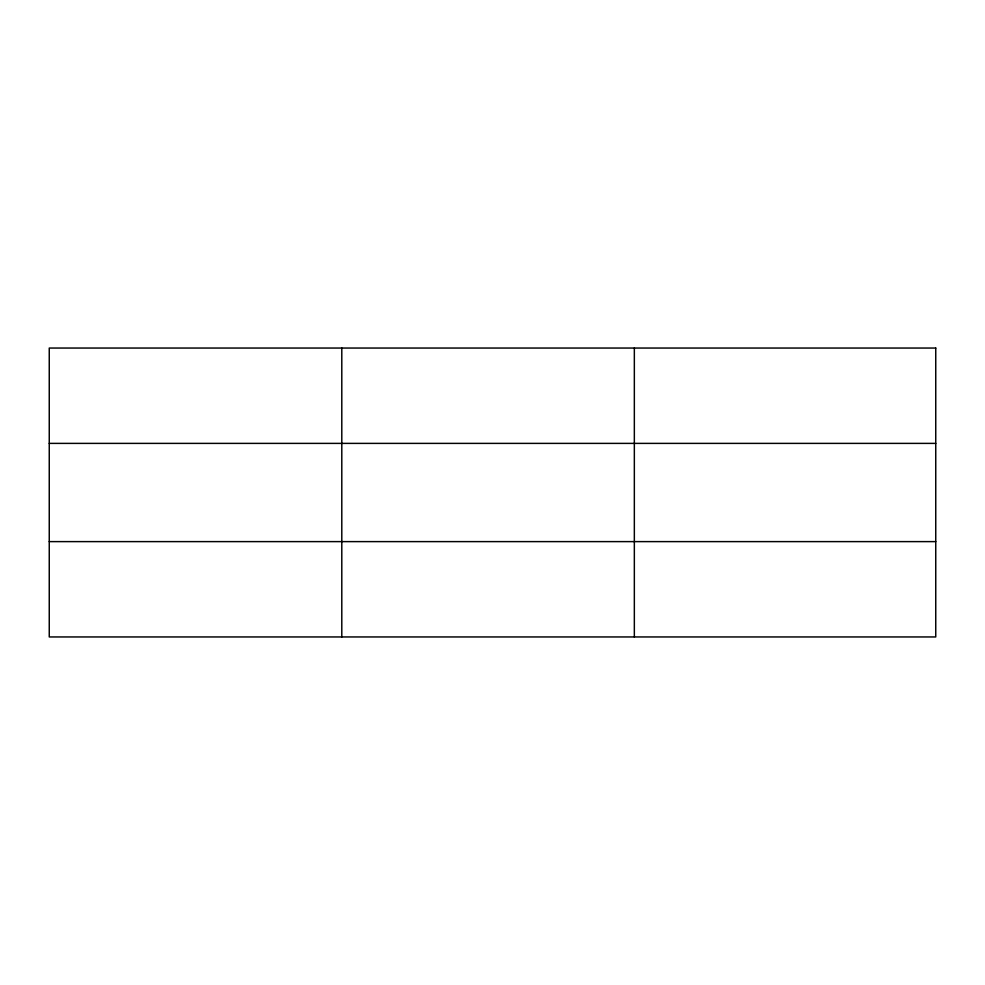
<?xml version="1.0" encoding="UTF-8"?>
<svg xmlns="http://www.w3.org/2000/svg" width="985" height="985" viewBox="0 0 985 985"><rect width="100%" height="100%" fill="white"/><g stroke="black" fill="none" stroke-linecap="round" stroke-linejoin="round"><path stroke-width="1.48" d="M341.795 348.05L341.795 636.95M634.34 348.05L634.34 636.95M49.25 443.385L935.75 443.385M49.25 541.615L935.75 541.615M935.75 348.05L935.75 636.95L49.25 636.95L49.25 348.05L935.75 348.05"/></g></svg>
